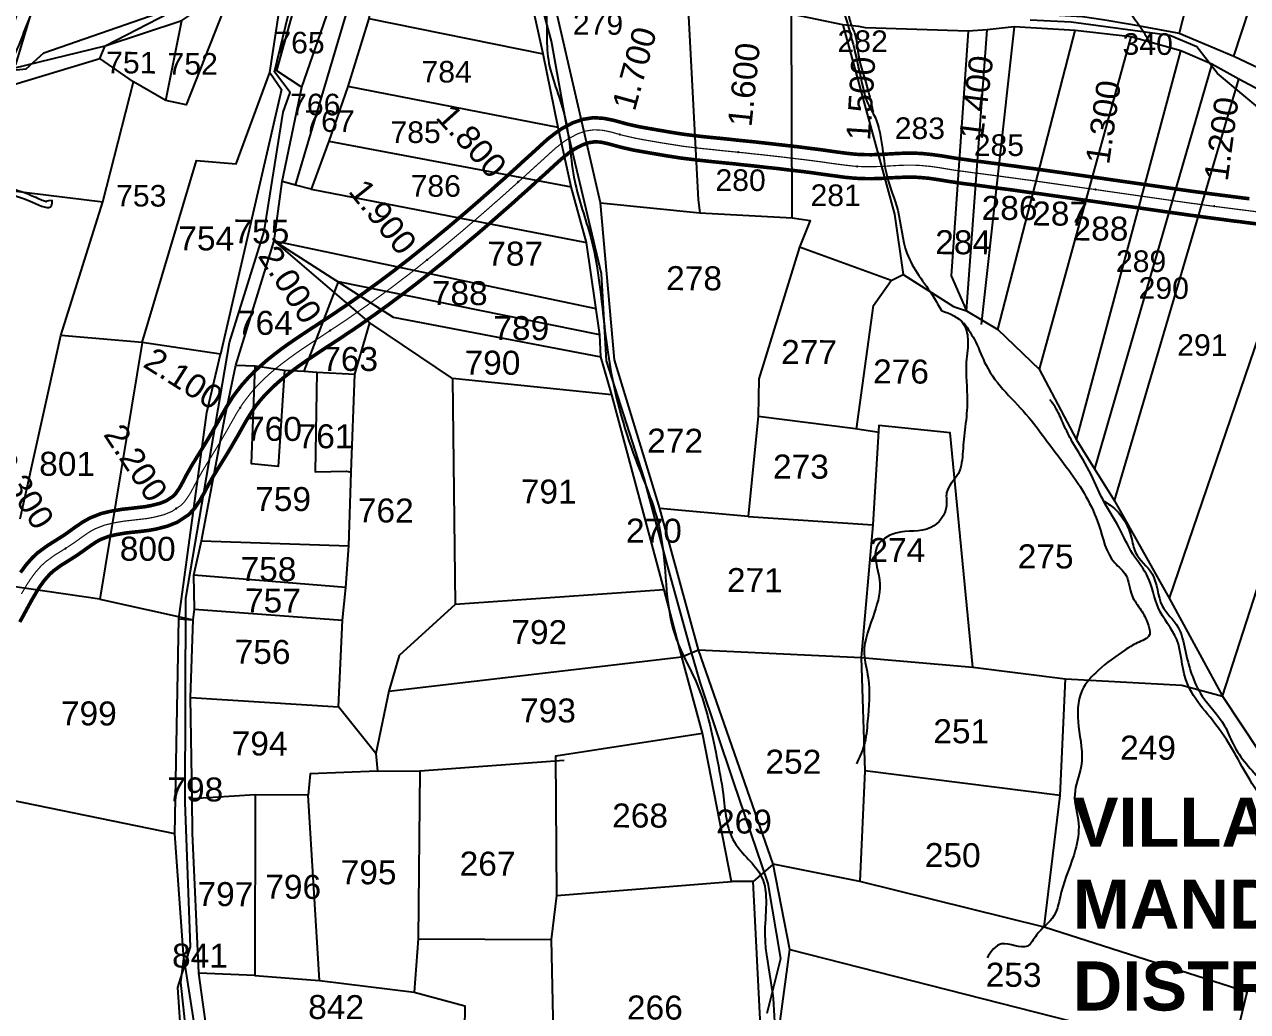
# Model space of a CAD drawing. Header units: inches. Extents: x 177544 to 239871, y 1610424 to 1630335.
# Drawn here: x 185472 to 186492, y 1620740 to 1621564 of the extents above; entities that cross this region are included whole.
import ezdxf
from ezdxf.enums import TextEntityAlignment as Align

# ---------------------------------------------------------------- set-up
doc = ezdxf.new("R2010")
doc.units = ezdxf.units.IN
doc.header["$MEASUREMENT"] = 0
doc.linetypes.add('HIDDEN2', pattern=[0.1875, 0.125, -0.0625])
for name, color, linetype in [('CANAL1', 7, 'Continuous'), ('CSMark', 72, 'Continuous'), ('PLOT', 7, 'Continuous'), ('PLOT NO', 7, 'Continuous'), ('ROAD', 1, 'Continuous'), ('STREAM', 4, 'Continuous'), ('TEXT', 1, 'Continuous')]:
    doc.layers.add(name, color=color, linetype=linetype)
doc.styles.get("Standard").update_dxf_attribs({"font": 'arial.ttf'})

msp = doc.modelspace()

# ---------------------------------------------------------------- linework, layer by layer
at = {"layer": 'CANAL1', "color": 6, "linetype": 'ByBlock', "ltscale": 2, "const_width": 3}
for points in [[(186493.5, 1621418.3), (186488.5, 1621418.9), (186481.5, 1621419.8), (186474.5, 1621420.7), (186467.5, 1621421.6), (186460.5, 1621422.5), (186453.5, 1621423.5), (186446.5, 1621424.4), (186439.5, 1621425.4), (186432.5, 1621426.4), (186425.5, 1621427.4), (186418.5, 1621428.4), (186411.5, 1621429.4), (186404.5, 1621430.4), (186397.5, 1621431.4), (186390.5, 1621432.4), (186383.5, 1621433.4), (186376.5, 1621434.4), (186369.8, 1621435.4), (186362.5, 1621436.4), (186355.5, 1621437.4), (186348.5, 1621438.4), (186341.5, 1621439.4), (186334.4, 1621440.4), (186327.4, 1621441.4), (186320.4, 1621442.4), (186313.4, 1621443.4), (186306.3, 1621444.3), (186299.3, 1621445.3), (186292.3, 1621446.2), (186285.3, 1621447.2), (186278.2, 1621448.1), (186270.7, 1621449.1), (186264.2, 1621449.9), (186257.3, 1621450.9), (186250.3, 1621451.8), (186246.1, 1621452.5), (186236.4, 1621454.1), (186229.1, 1621455.1), (186220.6, 1621456), (186214, 1621456.3), (186206.5, 1621456.3), (186199.2, 1621456), (186194.3, 1621455.7), (186185, 1621455.2), (186178.2, 1621455), (186170.2, 1621455.1), (186165.1, 1621455.4), (186158.4, 1621456.1), (186151.5, 1621457), (186146.4, 1621457.7), (186137.5, 1621459), (186130.4, 1621459.9), (186123.3, 1621460.8), (186116.3, 1621461.7), (186109.2, 1621462.5), (186102.1, 1621463.3), (186095.1, 1621464.1), (186088, 1621464.9), (186081, 1621465.7), (186073.9, 1621466.4), (186066.9, 1621467.1), (186059.8, 1621467.9), (186052.8, 1621468.6), (186046.7, 1621469.2), (186038.7, 1621470), (186031.8, 1621470.8), (186022.2, 1621472), (186018.1, 1621472.6), (186011.2, 1621473.7), (186004.3, 1621474.9), (185997.9, 1621476), (185990.4, 1621477.3), (185983.8, 1621478.5), (185974.1, 1621480.7), (185970.6, 1621481.7), (185963.3, 1621483.7), (185955.3, 1621485.3), (185946.7, 1621485.9), (185937.7, 1621484.5), (185929.3, 1621481.6), (185920.5, 1621477), (185915, 1621473.2), (185908.9, 1621468.5), (185903.4, 1621463.6), (185899.5, 1621460), (185892.9, 1621454), (185887.7, 1621449.3), (185882.5, 1621444.5), (185877.3, 1621439.8), (185872.1, 1621435.1), (185866.8, 1621430.5), (185861.6, 1621425.8), (185856.3, 1621421.2), (185851.1, 1621416.6), (185845.8, 1621412), (185840.5, 1621407.4), (185835.2, 1621402.9), (185829.8, 1621398.3), (185824.5, 1621393.8), (185819.1, 1621389.4), (185813.7, 1621384.9), (185808.2, 1621380.5), (185802.8, 1621376.1), (185797.3, 1621371.7), (185791.8, 1621367.3), (185786.2, 1621363), (185780.7, 1621358.7), (185775.1, 1621354.5), (185769.4, 1621350.2), (185763.7, 1621346.1), (185758, 1621341.9), (185752.3, 1621337.8), (185746.5, 1621333.7), (185740.6, 1621329.6), (185734.7, 1621325.6), (185728.8, 1621321.6), (185725.7, 1621319.5), (185716.8, 1621313.7), (185710.7, 1621309.7), (185704.6, 1621305.7), (185698.5, 1621301.6), (185692.4, 1621297.4), (185686.4, 1621293.1), (185680.5, 1621288.6), (185674.7, 1621284), (185669.1, 1621279.1), (185663.6, 1621274.1), (185658.4, 1621268.7), (185653.4, 1621263.1), (185648.8, 1621257.2), (185645.9, 1621253.3), (185640.5, 1621244.7), (185636.8, 1621238.3), (185632.8, 1621231.1), (185629.8, 1621226), (185626.3, 1621220), (185622.7, 1621214), (185620.2, 1621209.9), (185615.3, 1621202), (185611.5, 1621195.8), (185607.1, 1621188), (185604.5, 1621182.9), (185601.3, 1621177.1), (185598, 1621172.3), (185596, 1621170.2), (185590.3, 1621166.4), (185585.1, 1621164.3), (185577.5, 1621162.4), (185572.7, 1621161.5), (185566, 1621160.7), (185559, 1621159.9), (185553.4, 1621159.3), (185544, 1621157.7), (185536.1, 1621155.8), (185526.9, 1621152.2), (185521.1, 1621149), (185514.7, 1621144.7), (185508.9, 1621140.5), (185504.8, 1621137.6), (185497.5, 1621133), (185491.2, 1621129), (185483.1, 1621123.1), (185478.6, 1621118.9), (185473.3, 1621112.9), (185468.7, 1621106.6)], [(186500, 1621397.3), (186491, 1621398.4), (186486, 1621399.1), (186479, 1621399.9), (186471.9, 1621400.9), (186464.9, 1621401.8), (186457.9, 1621402.7), (186450.8, 1621403.7), (186443.8, 1621404.6), (186436.8, 1621405.6), (186429.7, 1621406.6), (186422.7, 1621407.6), (186415.7, 1621408.6), (186408.7, 1621409.6), (186401.7, 1621410.6), (186394.7, 1621411.6), (186387.7, 1621412.6), (186380.7, 1621413.6), (186373.7, 1621414.6), (186367, 1621415.6), (186359.7, 1621416.6), (186352.6, 1621417.6), (186345.6, 1621418.6), (186338.6, 1621419.6), (186331.6, 1621420.6), (186324.6, 1621421.6), (186317.6, 1621422.6), (186310.6, 1621423.5), (186303.6, 1621424.5), (186296.6, 1621425.5), (186289.6, 1621426.4), (186282.6, 1621427.3), (186275.6, 1621428.3), (186268.1, 1621429.3), (186261.6, 1621430.1), (186254.5, 1621431), (186247.4, 1621432.1), (186243, 1621432.7), (186233.4, 1621434.3), (186226.6, 1621435.3), (186219.1, 1621436), (186213.6, 1621436.3), (186206.9, 1621436.3), (186200.1, 1621436), (186195.4, 1621435.8), (186185.9, 1621435.2), (186178.5, 1621435), (186169.5, 1621435.1), (186163.4, 1621435.5), (186156, 1621436.2), (186148.8, 1621437.2), (186143.6, 1621437.9), (186134.8, 1621439.1), (186127.8, 1621440.1), (186120.8, 1621441), (186113.8, 1621441.8), (186106.9, 1621442.6), (186099.9, 1621443.5), (186092.9, 1621444.2), (186085.8, 1621445), (186078.8, 1621445.8), (186071.8, 1621446.5), (186064.8, 1621447.3), (186057.8, 1621448), (186050.7, 1621448.7), (186044.7, 1621449.3), (186036.6, 1621450.2), (186029.5, 1621451), (186019.5, 1621452.2), (186015.1, 1621452.9), (186008, 1621454), (186001, 1621455.2), (185994.5, 1621456.3), (185987, 1621457.6), (185979.7, 1621458.9), (185969.2, 1621461.3), (185965.2, 1621462.4), (185958.6, 1621464.2), (185952.7, 1621465.5), (185947.6, 1621465.8), (185942.5, 1621465), (185937.3, 1621463.2), (185930.8, 1621459.8), (185926.8, 1621457.1), (185921.7, 1621453.1), (185916.7, 1621448.7), (185913, 1621445.3), (185906.4, 1621439.2), (185901.1, 1621434.5), (185895.9, 1621429.7), (185890.7, 1621425), (185885.4, 1621420.3), (185880.1, 1621415.5), (185874.8, 1621410.8), (185869.5, 1621406.2), (185864.2, 1621401.5), (185858.9, 1621396.9), (185853.5, 1621392.2), (185848.1, 1621387.6), (185842.7, 1621383.1), (185837.3, 1621378.5), (185831.8, 1621374), (185826.4, 1621369.4), (185820.8, 1621364.9), (185815.3, 1621360.5), (185809.7, 1621356), (185804.1, 1621351.6), (185798.5, 1621347.2), (185792.8, 1621342.8), (185787.1, 1621338.5), (185781.3, 1621334.2), (185775.6, 1621329.9), (185769.7, 1621325.7), (185763.9, 1621321.5), (185757.9, 1621317.3), (185752, 1621313.1), (185746, 1621309), (185739.9, 1621305), (185736.8, 1621302.8), (185727.7, 1621296.9), (185721.7, 1621293), (185715.7, 1621289), (185709.7, 1621285), (185703.9, 1621281), (185698.3, 1621277), (185692.8, 1621272.8), (185687.5, 1621268.6), (185682.4, 1621264.2), (185677.6, 1621259.7), (185673, 1621255.1), (185668.8, 1621250.3), (185664.7, 1621245.2), (185662.5, 1621242.1), (185657.6, 1621234.3), (185654.2, 1621228.4), (185650.2, 1621221.2), (185647.1, 1621215.9), (185643.5, 1621209.7), (185639.8, 1621203.6), (185637.2, 1621199.4), (185632.4, 1621191.6), (185628.8, 1621185.7), (185624.7, 1621178.4), (185622.1, 1621173.4), (185618.3, 1621166.6), (185613.6, 1621159.7), (185608.9, 1621154.8), (185599.6, 1621148.6), (185591.4, 1621145.3), (185581.7, 1621142.8), (185575.6, 1621141.7), (185568.3, 1621140.8), (185561.3, 1621140.1), (185556.2, 1621139.5), (185548.1, 1621138.1), (185542.2, 1621136.7), (185535.4, 1621134.1), (185531.5, 1621131.9), (185526.2, 1621128.3), (185520.5, 1621124.2), (185515.9, 1621121), (185508.1, 1621116), (185502.4, 1621112.5), (185495.9, 1621107.7), (185493, 1621105), (185488.9, 1621100.4), (185485.1, 1621095.2), (185482.6, 1621091.3), (185478.2, 1621083.8), (185474.9, 1621077.8), (185470.7, 1621070), (185468.1, 1621065.3)]]:
    msp.add_lwpolyline(points, dxfattribs=at)
at = {"layer": 'CANAL1', "color": 1, "linetype": 'HIDDEN2', "ltscale": 2, "const_width": 1}
msp.add_lwpolyline([(186501.3, 1621407.2), (186492.2, 1621408.4), (186487.3, 1621409), (186480.2, 1621409.9), (186473.2, 1621410.8), (186466.2, 1621411.7), (186459.2, 1621412.6), (186452.2, 1621413.6), (186445.2, 1621414.5), (186438.1, 1621415.5), (186431.1, 1621416.5), (186424.1, 1621417.5), (186417.1, 1621418.5), (186410.1, 1621419.5), (186403.1, 1621420.5), (186396.1, 1621421.5), (186389.1, 1621422.5), (186382.1, 1621423.5), (186375.1, 1621424.5), (186368.4, 1621425.5), (186361.1, 1621426.5), (186354.1, 1621427.5), (186347.1, 1621428.5), (186340, 1621429.5), (186333, 1621430.5), (186326, 1621431.5), (186319, 1621432.5), (186312, 1621433.5), (186305, 1621434.4), (186298, 1621435.4), (186291, 1621436.3), (186283.9, 1621437.3), (186276.9, 1621438.2), (186269.4, 1621439.2), (186262.9, 1621440), (186255.9, 1621441), (186248.9, 1621441.9), (186244.6, 1621442.6), (186234.9, 1621444.2), (186227.9, 1621445.2), (186219.8, 1621446), (186213.8, 1621446.3), (186206.7, 1621446.3), (186199.6, 1621446), (186194.9, 1621445.7), (186185.4, 1621445.2), (186178.4, 1621445), (186169.9, 1621445.1), (186164.3, 1621445.4), (186157.2, 1621446.2), (186150.2, 1621447.1), (186145, 1621447.8), (186136.1, 1621449.1), (186129.1, 1621450), (186122.1, 1621450.9), (186115.1, 1621451.7), (186108, 1621452.6), (186101, 1621453.4), (186094, 1621454.2), (186086.9, 1621455), (186079.9, 1621455.7), (186072.9, 1621456.5), (186065.8, 1621457.2), (186058.8, 1621457.9), (186051.8, 1621458.6), (186045.7, 1621459.3), (186037.7, 1621460.1), (186030.6, 1621460.9), (186020.8, 1621462.1), (186016.6, 1621462.8), (186009.6, 1621463.9), (186002.6, 1621465), (185996.2, 1621466.1), (185988.7, 1621467.4), (185981.8, 1621468.7), (185971.7, 1621471), (185967.9, 1621472), (185960.9, 1621474), (185954, 1621475.4), (185947.1, 1621475.8), (185940.1, 1621474.8), (185933.3, 1621472.4), (185925.7, 1621468.4), (185920.9, 1621465.2), (185915.3, 1621460.8), (185910, 1621456.1), (185906.2, 1621452.6), (185899.6, 1621446.6), (185894.4, 1621441.9), (185889.2, 1621437.1), (185884, 1621432.4), (185878.7, 1621427.7), (185873.5, 1621423), (185868.2, 1621418.3), (185862.9, 1621413.7), (185857.6, 1621409), (185852.3, 1621404.4), (185847, 1621399.8), (185841.6, 1621395.3), (185836.3, 1621390.7), (185830.9, 1621386.2), (185825.5, 1621381.7), (185820, 1621377.2), (185814.5, 1621372.7), (185809, 1621368.3), (185803.5, 1621363.9), (185798, 1621359.5), (185792.4, 1621355.1), (185786.7, 1621350.8), (185781.1, 1621346.5), (185775.4, 1621342.2), (185769.6, 1621338), (185763.9, 1621333.8), (185758.1, 1621329.6), (185752.2, 1621325.5), (185746.3, 1621321.4), (185740.4, 1621317.3), (185734.4, 1621313.3), (185731.2, 1621311.2), (185722.3, 1621305.3), (185716.2, 1621301.3), (185710.1, 1621297.3), (185704.1, 1621293.3), (185698.2, 1621289.2), (185692.4, 1621285), (185686.7, 1621280.7), (185681.1, 1621276.3), (185675.8, 1621271.7), (185670.6, 1621266.9), (185665.7, 1621261.9), (185661.1, 1621256.7), (185656.8, 1621251.2), (185654.2, 1621247.7), (185649, 1621239.5), (185645.5, 1621233.3), (185641.5, 1621226.2), (185638.5, 1621221), (185634.9, 1621214.9), (185631.2, 1621208.8), (185628.7, 1621204.7), (185623.8, 1621196.8), (185620.2, 1621190.8), (185615.9, 1621183.2), (185613.3, 1621178.2), (185609.8, 1621171.8), (185605.8, 1621166), (185602.5, 1621162.5), (185594.9, 1621157.5), (185588.3, 1621154.8), (185579.6, 1621152.6), (185574.1, 1621151.6), (185567.1, 1621150.8), (185560.1, 1621150), (185554.8, 1621149.4), (185546.1, 1621147.9), (185539.1, 1621146.2), (185531.1, 1621143.1), (185526.3, 1621140.5), (185520.5, 1621136.5), (185514.7, 1621132.3), (185510.3, 1621129.3), (185502.8, 1621124.5), (185496.8, 1621120.8), (185489.5, 1621115.4), (185485.8, 1621112), (185481.1, 1621106.6), (185476.9, 1621100.9), (185474.1, 1621096.6), (185469.5, 1621088.8)], dxfattribs=at)
at = {"layer": 'CSMark'}
for p in [(185968.4, 1621471.9), (186067.2, 1621457.1), (186166.5, 1621445.3), (186266, 1621439.6), (185883.8, 1621432.3), (186365.1, 1621426), (186464.1, 1621412), (185807.8, 1621367.3), (185727, 1621308.4), (185651.8, 1621243.8), (185598.5, 1621159.9), (185506.2, 1621126.6)]:
    msp.add_point(p, dxfattribs=at)
at = {"layer": 'PLOT'}
for points in [[(186507, 1621837.4), (186434.9, 1621556.5)], [(186480.6, 1621537.2), (186559.4, 1621777.5)], [(184389.9, 1621331), (184482.4, 1621335.9), (184486.3, 1621424.8), (184493.8, 1621432.5), (184537.8, 1621445.8), (184675.7, 1621456.9), (184789.2, 1621475.5), (184877.4, 1621493.9), (184984.8, 1621528.4), (185029, 1621543.6), (185076.5, 1621562.9), (185235.4, 1621630.1), (185408.9, 1621709.2), (185493.8, 1621716.3), (185490.4, 1621701.2), (185500.5, 1621679.9), (185469.6, 1621586.2), (185451.1, 1621524.4), (185473.3, 1621526.7), (185488.1, 1621540), (185596.3, 1621577.4), (185632.9, 1621602)], [(185468.5, 1621151.3), (185502.4, 1621304.3), (185537.5, 1621415.6), (185562.9, 1621515.9), (185534.9, 1621535.3), (185539.3, 1621545.9), (185603.2, 1621566.9), (185645.9, 1621595.5), (185653, 1621596.8), (185688.5, 1621602.1), (185693.9, 1621596.6), (185700.5, 1621591.3), (185719.2, 1621588.7), (185728.4, 1621583.4), (185742.5, 1621579.5), (185761.1, 1621578.8), (185765.3, 1621602.5), (185767, 1621627.7), (185773.5, 1621679.3), (185778.2, 1621706.8), (185738.9, 1621713), (185716.4, 1621634.6)], [(185711.2, 1621426.3), (185940.7, 1621381.7), (185928, 1621428.1), (185917.1, 1621477.8), (185904.7, 1621539.1), (185891.7, 1621597.1), (185899.6, 1621660.2), (185900.1, 1621668.7), (185887, 1621688.7), (185868.7, 1621689.9), (185851.9, 1621692.5), (185833.3, 1621694.6), (185823.9, 1621695.7), (185811.3, 1621697.8), (185796.9, 1621701.7), (185789.3, 1621704.2), (185778.2, 1621706.8)], [(186096.3, 1620863.4), (186034.1, 1621042.2), (186002, 1621160.1), (185964.1, 1621283.9), (185952.4, 1621414.9), (185906.9, 1621613.1)], [(186040.6, 1621596.4), (186043.5, 1621608.3), (186055.7, 1621598.9), (186076.6, 1621593.9), (186150.5, 1621573), (186159.1, 1621573), (186263.4, 1621571.7), (186305.4, 1621572.4), (186335, 1621571.3), (186354.4, 1621570.2), (186371.4, 1621567.9), (186394.4, 1621563.9), (186434.9, 1621556.5), (186480.6, 1621537.2), (186556.5, 1621501.3)], [(185570.3, 1621298.3), (185615.6, 1621450.2), (185648.5, 1621447.5), (185676.5, 1621523.5), (185688.5, 1621602.1)], [(186024.1, 1621602.6), (186033.9, 1621417.3), (186035.3, 1621406.5)], [(185645.9, 1621595.5), (185607, 1621496.6), (185590, 1621500.1), (185562.9, 1621515.9)], [(185700.5, 1621591.3), (185682.2, 1621525.2), (185703.3, 1621511.2)], [(185623.4, 1620730.2), (185617.3, 1620772.6), (185612.1, 1620889.3), (185612, 1620917.8), (185610.4, 1621002.4), (185612.7, 1621067.1), (185613.7, 1621076), (185613.3, 1621104.3), (185619.6, 1621133), (185639.2, 1621235.9), (185648.3, 1621279.6), (185680.2, 1621383.1), (185686.9, 1621432.8), (185703.3, 1621511.2), (185728.4, 1621583.4)], [(185761.1, 1621578.8), (185759.2, 1621568.5), (185741.7, 1621511.8), (185725.8, 1621466.3), (185711.2, 1621426.3), (185698.1, 1621429.6), (185686.9, 1621432.8)], [(185698.1, 1621429.6), (185742.5, 1621579.5)], [(185590, 1621500.1), (185603.2, 1621566.9)], [(185759.2, 1621568.5), (185904.7, 1621539.1)], [(186560.5, 1621477.8), (186484.6, 1621518), (186462.1, 1621530.6), (186436.3, 1621541.7), (186394.7, 1621553.3), (186348.3, 1621558.7), (186297.3, 1621561.6), (186274.9, 1621559.1), (186259.1, 1621557.9), (186173.4, 1621560.9), (186167.7, 1621562), (186154.4, 1621563.3), (186111.7, 1621572.2)], [(186112.2, 1621402.5), (186111.7, 1621572.2)], [(186154.4, 1621563.3), (186197.5, 1621405.4), (186204.9, 1621355.1), (186246.8, 1621328.3), (186257.5, 1621324.8), (186283.8, 1621309.3), (186318.3, 1621276.2), (186349.4, 1621217.1), (186364.3, 1621193.1), (186381.1, 1621166.5), (186426.5, 1621085.3), (186471.1, 1621003.5), (186546.9, 1620888.9), (186625.8, 1620729.2)], [(186259.1, 1621557.9), (186244.9, 1621353.9), (186257.5, 1621324.8)], [(186257.5, 1621324.8), (186274.9, 1621559.1)], [(186297.3, 1621561.6), (186269.8, 1621313.5)], [(186283.8, 1621309.3), (186348.3, 1621558.7)], [(186394.7, 1621553.3), (186318.3, 1621276.2)], [(186349.4, 1621217.1), (186436.3, 1621541.7)], [(185251.6, 1620911.3), (185300.5, 1620904.8), (185321.6, 1620980.3), (185375.3, 1621177.1), (185410.3, 1621431.2), (185420.2, 1621462.1), (185463.1, 1621513.6), (185534.9, 1621535.3)], [(186462.1, 1621530.6), (186364.3, 1621193.1)], [(185676.5, 1621523.5), (185686.5, 1621509.4), (185635.5, 1621288.7)], [(186381.1, 1621166.5), (186484.6, 1621518)], [(185917.1, 1621477.8), (185741.7, 1621511.8)], [(186560.5, 1621477.8), (186426.5, 1621085.3)], [(185725.8, 1621466.3), (185928, 1621428.1)], [(185327.1, 1621448.6), (185336.5, 1621438), (185410.3, 1621431.2), (185537.5, 1621415.6)], [(185775.9, 1621007.7), (186020.1, 1621036.4), (186034.1, 1621042.2), (186169.7, 1621035.6), (186262.8, 1621027.7), (186340.2, 1621017.8), (186437.2, 1621012.7), (186471.1, 1621003.5), (186534.4, 1621199.8), (186615.1, 1621426.3)], [(185952.4, 1621414.9), (186035.3, 1621406.5), (186112.2, 1621402.5), (186127.2, 1621400.1), (186118.4, 1621378), (186084.5, 1621268.2), (186084, 1621237), (186075.6, 1621153.3), (186002, 1621160.1)], [(185610.4, 1621002.4), (185733.8, 1620994.5), (185737.1, 1621066.8), (185739.9, 1621094.2), (185742.5, 1621128.9), (185744.4, 1621190.2), (185747.4, 1621272), (185760.1, 1621314.9), (185680.2, 1621383.1), (185948.6, 1621326.7)], [(185680.2, 1621383.1), (185779.6, 1621319.6), (185952.6, 1621286.5)], [(186089.2, 1620662.8), (186079.6, 1620848.8), (186061.5, 1620849), (186037.5, 1620972.5), (186020.1, 1621036.4), (186005.4, 1621092.1), (185961.8, 1621254.7), (185952.6, 1621286.5), (185951.7, 1621304.8), (185940.7, 1621381.7)], [(186194.7, 1621350.2), (186118.4, 1621378)], [(186166, 1621226.2), (186180, 1621329.3), (186194.7, 1621350.2), (186204.9, 1621355.1)], [(185705.4, 1621274.6), (185733.8, 1621349.1)], [(185951.7, 1621304.8), (185733.8, 1621349.1)], [(185961.8, 1621254.7), (185828.9, 1621268.3), (185760.1, 1621314.9)], [(185597.5, 1620888.8), (185600.7, 1621068), (185624.2, 1621239.9), (185635.5, 1621288.7), (185570.3, 1621298.3), (185502.4, 1621304.3)], [(185570.3, 1621298.3), (185534.8, 1621084.5), (185460.5, 1621095.3)], [(185648.3, 1621279.6), (185664.3, 1621279), (185689, 1621275.3), (185705.4, 1621274.6), (185715.8, 1621273.7), (185747.4, 1621272)], [(185689, 1621275.3), (185683.7, 1621195.1), (185661.4, 1621197.1), (185664.3, 1621279)], [(185715.8, 1621273.7), (185714.4, 1621190.6), (185740.5, 1621191.1), (185744.4, 1621190.2)], [(185828.9, 1621268.3), (185831.3, 1621079.8), (185784.6, 1621037.3), (185775.9, 1621007.7), (185764.9, 1620955.6), (185733.8, 1620994.5)], [(186084, 1621237), (186162.8, 1621227.1), (186184.8, 1621223.5)], [(186262.8, 1621027.7), (186244.1, 1621223.2), (186184.4, 1621229.2), (186179.4, 1621146.3)], [(186075.6, 1621153.3), (186179.4, 1621146.3), (186169.7, 1621035.6), (186172.7, 1620941.2), (186168.6, 1620849), (186096.3, 1620863.4)], [(185619.6, 1621133), (185742.5, 1621128.9)], [(185739.9, 1621094.2), (185613.3, 1621104.3)], [(186005.4, 1621092.1), (185831.3, 1621079.8)], [(185534.8, 1621084.5), (185612.7, 1621067.1)], [(185600.7, 1621068), (185612.7, 1621067.1)], [(185613.7, 1621076), (185737.1, 1621066.8)], [(186322.4, 1620810.7), (186335.6, 1620920.6), (186340.2, 1621017.8)], [(186089.2, 1620662.8), (185914.6, 1620657.5), (185911.6, 1620800.5), (185915.9, 1620837.2), (185915.1, 1620953.6), (186037.5, 1620972.5)], [(185764.9, 1620955.6), (185766.5, 1620940.8), (185710.2, 1620938.7), (185708.5, 1620920.8), (185664.3, 1620921.3), (185612, 1620917.8)], [(185766.5, 1620940.8), (185801.8, 1620941.1), (185922.1, 1620950)], [(185801.8, 1620941.1), (185800.2, 1620801), (185797.1, 1620756.6)], [(186335.6, 1620920.6), (186172.7, 1620941.2)], [(185390.1, 1620543), (185482.5, 1620512.1), (185657.4, 1620466.4), (185613.4, 1620660.5), (185602.4, 1620765), (185604.8, 1620784.5), (185597.5, 1620888.8), (185418.3, 1620925.4)], [(185664.3, 1620921.3), (185664.2, 1620770.5), (185718, 1620766.4), (185797.1, 1620756.6), (185839.3, 1620745.3), (185838.6, 1620705.2), (185837.9, 1620664.8), (185841.2, 1620655), (185842.5, 1620624.3), (185846.8, 1620582.6), (185659.1, 1620584)], [(185718, 1620766.4), (185708.5, 1620920.8)], [(186102.3, 1620732.5), (186110.4, 1620792.1), (186096.3, 1620863.4), (186079.6, 1620848.8)], [(185915.9, 1620837.2), (186061.5, 1620849)], [(186110.4, 1620792.1), (186475.9, 1620699), (186483.9, 1620724.4), (186491.6, 1620756.7), (186322.4, 1620810.7), (186168.6, 1620849)], [(185800.2, 1620801), (185911.6, 1620800.5)], [(185604.8, 1620784.5), (185613.7, 1620727.4), (185618.5, 1620693.3), (185657.8, 1620462.3)], [(185664.2, 1620770.5), (185617.3, 1620772.6)]]:
    msp.add_lwpolyline(points, dxfattribs=at)
at = {"layer": 'ROAD'}
for points in [[(186091.5, 1620739.1), (186102.8, 1620784.8), (186092.2, 1620847.2), (186063.3, 1620932.3), (186035.5, 1621015.2), (186028.1, 1621041), (186008.2, 1621112.4), (185988.7, 1621185.2), (185957.4, 1621283.1), (185953.3, 1621355.7), (185925, 1621475.2), (185911.4, 1621549.6), (185896, 1621607.5), (185908.3, 1621645.4), (185901.2, 1621682.6), (185895.1, 1621729.4), (185906.7, 1621776.8), (185919.2, 1621839.5), (185948.3, 1621895), (186006.7, 1621972.5), (186090.4, 1622111.6), (186125.5, 1622177.4), (186167.5, 1622239.2), (186215, 1622359.4)], [(185607.4, 1620649.8), (185600, 1620760.5), (185610.6, 1620794.3), (185605.9, 1620914.7), (185606.6, 1621085.1), (185643.1, 1621298.3), (185671.9, 1621391.1), (185687.8, 1621490.6), (185693.5, 1621507), (185680.6, 1621524.1), (185701.4, 1621610.2), (185727.1, 1621695.1), (185737.2, 1621737.3), (185748.7, 1621789.5), (185852.4, 1621768.7), (185902.1, 1621758.2)], [(184930.2, 1620700.6), (185002.9, 1620763), (185121.2, 1620940.4), (185235.1, 1621080.9), (185275.9, 1621251.9), (185325.2, 1621433.3), (185344.2, 1621446.2), (185392.3, 1621448.2), (185435.2, 1621489.5), (185465.2, 1621531.1), (185503.1, 1621658.5), (185502.4, 1621701.9), (185501.6, 1621711.7)], [(185451.1, 1621524.4), (185539.3, 1621545.9), (185637, 1621596.5), (185674.8, 1621607.1), (185701.4, 1621610.2)], [(187248.1, 1620751.8), (187054.9, 1620936.8), (186980, 1621002.9), (186890.7, 1621093.6), (186759.4, 1621254.6), (186615.9, 1621436.7), (186559.8, 1621466.9), (186510.8, 1621486), (186467, 1621522.8), (186449.8, 1621545.1), (186427.2, 1621554.4), (186344.9, 1621565.5), (186310.8, 1621567.2)]]:
    msp.add_lwpolyline(points, dxfattribs=at)
at = {"layer": 'STREAM'}
for points in [[(185954.5, 1623401), (185956.4, 1623386.1), (185949.4, 1623364.9), (185944, 1623336.2), (185932.8, 1623306.6), (185925, 1623270.9), (185912.8, 1623228.1), (185908.9, 1623201.7), (185891.8, 1623155.5), (185883, 1623118.2), (185868.7, 1623076.5), (185866.4, 1623058.4), (185859.1, 1623015.3), (185852.2, 1622965.9), (185844.8, 1622927), (185838, 1622894.1), (185838, 1622871.1), (185827.1, 1622813.5), (185819.7, 1622777.4), (185806, 1622725.8), (185792.7, 1622682.5), (185768.2, 1622641.1), (185765.5, 1622609.1), (185764.9, 1622590), (185792.8, 1622579.3), (185834.6, 1622563.5), (185871.7, 1622551), (185899.9, 1622543.8), (185926.6, 1622536.1), (185940.5, 1622528), (185931.8, 1622491), (185936.8, 1622468.6), (185924.7, 1622454.9), (185926.8, 1622435.5), (185934.5, 1622410.3), (185943.9, 1622392.1), (185950.6, 1622371.9), (185974, 1622350.5), (185991.5, 1622323.3), (186002.8, 1622312.4), (186012.9, 1622299.6), (186019.5, 1622269.2), (186020, 1622251.6), (186040.7, 1622222.1), (186055.3, 1622210.4), (186080.3, 1622184.7), (186097.2, 1622170.7), (186115.7, 1622159.4), (186122.6, 1622143.8), (186129.3, 1622141.1), (186135.8, 1622128.9), (186132.3, 1622111.2), (186152.2, 1622098.7), (186169.6, 1622083.5), (186166.6, 1622062.6), (186166.6, 1622030.2), (186167.5, 1622011.1), (186196, 1621994), (186235.5, 1621991), (186270.3, 1621978.2), (186292.4, 1621968.9), (186322.5, 1621957), (186342.6, 1621937), (186371, 1621910.2), (186407.2, 1621889), (186438.5, 1621870.5), (186456.6, 1621853.5), (186491.6, 1621838.1), (186519.3, 1621826.2), (186541.5, 1621795.8), (186559.2, 1621772.1), (186582.4, 1621739.1), (186631, 1621699.4), (186673.7, 1621673.4), (186697.2, 1621656.2), (186711.5, 1621655.4), (186719.1, 1621636.2), (186719.5, 1621622.6), (186715.4, 1621607), (186716.1, 1621593.6), (186718.9, 1621582.8), (186718.6, 1621571.9), (186714.7, 1621559.9), (186712.2, 1621541.6), (186706.4, 1621513)], [(185106.2, 1621366.3), (185119, 1621399.2), (185149, 1621408.6), (185175.7, 1621414.5), (185217.3, 1621441.6), (185234.9, 1621450.6), (185264.5, 1621437), (185284, 1621436.9), (185306.5, 1621454.1), (185347.5, 1621460.4), (185391.6, 1621465.6), (185427.5, 1621490.3), (185454, 1621519.8), (185473.8, 1621562.4), (185502.7, 1621650.9), (185503.3, 1621704.1), (185500.3, 1621745), (185491.6, 1621839.9), (185486, 1621890.8), (185481.4, 1621920.6), (185481.2, 1621989.3), (185478.5, 1622018.2), (185479.4, 1622038.8), (185483.4, 1622051.4), (185481, 1622057.6)], [(186276.2, 1621975.9), (186269.2, 1621963.5), (186276.4, 1621947.6), (186291.1, 1621937.1), (186310.1, 1621913.9), (186320.4, 1621883.4), (186307.8, 1621846), (186299.1, 1621820.8), (186278.2, 1621804.9), (186247.6, 1621790.9), (186242.9, 1621761.2), (186252.7, 1621719), (186274.1, 1621697.4), (186280.3, 1621675.4), (186301.5, 1621658.3), (186316.5, 1621644.5), (186350.9, 1621629.5), (186370.4, 1621619.1), (186386.3, 1621598.9), (186395, 1621572.6), (186404.5, 1621558.9), (186411.3, 1621545.4)], [(185964.4, 1621925.7), (185965.6, 1621935.9), (185973.4, 1621942.2), (185984, 1621942.5), (185998.6, 1621935.9), (186016.4, 1621917), (186029.4, 1621914.1), (186040.6, 1621903.9), (186049.6, 1621887), (186057.3, 1621869.8), (186066.1, 1621848.2), (186082, 1621826.1), (186088.8, 1621807.5), (186096.7, 1621790), (186103.5, 1621769.1), (186107.9, 1621753.5), (186106.3, 1621737.8), (186109, 1621726.5), (186117.3, 1621712.2), (186128.2, 1621699), (186139.2, 1621680.8), (186145.9, 1621660.7), (186146.1, 1621643.4), (186151.6, 1621623.5), (186154.2, 1621603.2), (186157.8, 1621586.5), (186160.8, 1621565.3), (186164.5, 1621555.6), (186167.3, 1621539.4), (186176, 1621507.1), (186179.7, 1621490.1)], [(185964.4, 1621925.7), (185972.6, 1621937.3), (185984.1, 1621940.7), (185995.1, 1621927.9), (186016.9, 1621912.3), (186033.1, 1621906.4), (186046.4, 1621885), (186054.4, 1621868.4), (186059.7, 1621847.4), (186056.9, 1621831.9), (186056.9, 1621813.1), (186065, 1621800.1), (186071, 1621773.3), (186078.5, 1621756.2), (186090.7, 1621745.3), (186103, 1621730.8), (186114.9, 1621708.8), (186127, 1621695), (186138.8, 1621668), (186141.7, 1621646.7), (186147.9, 1621623.4), (186147.5, 1621604.4), (186156.1, 1621571.2), (186163.8, 1621543.9), (186171.3, 1621510.5), (186175, 1621498.2), (186179.9, 1621489.2), (186191.3, 1621436.9), (186200.2, 1621408.8), (186207.9, 1621372.8), (186230.1, 1621336.4), (186236.7, 1621325.1)], [(185964.4, 1621925.7), (185954.7, 1621900.6), (185927.4, 1621856.6), (185905.8, 1621823.6), (185899.9, 1621786.7), (185894.1, 1621749.4), (185890.5, 1621730.7), (185885.7, 1621717.8), (185894, 1621696.8), (185900.1, 1621668.7), (185904, 1621658.4), (185902.7, 1621640.7), (185900.3, 1621609.7), (185906.4, 1621578.4), (185908.9, 1621534.2), (185922.1, 1621489), (185930.9, 1621432.8), (185944.2, 1621386), (185958.4, 1621290.4), (185979.7, 1621206.1), (186002.1, 1621140.9), (186014.6, 1621054), (186032.9, 1621013.3), (186049.2, 1620953.1), (186054.6, 1620922.1), (186064, 1620881.8), (186086.5, 1620853.2), (186089.4, 1620804.6), (186095.1, 1620760.9), (186096.4, 1620683.1)], [(184743.6, 1620694.6), (184751.2, 1620700.5), (184767.7, 1620693.5), (184802.8, 1620675.2), (184823.5, 1620665.2), (184846, 1620652), (184866.6, 1620641.7), (184886.3, 1620636.6), (184895.5, 1620627), (184923.9, 1620614.1), (184939, 1620609.7), (184962.2, 1620628), (184982.9, 1620648.8), (184999.4, 1620661.5), (185010.6, 1620677.1), (185031.6, 1620692), (185056.5, 1620708.2), (185074.6, 1620722.5), (185094.9, 1620738.2), (185111.7, 1620752.9), (185119.9, 1620762), (185131.7, 1620780.7), (185149.4, 1620800.9), (185172.7, 1620811.1), (185196.1, 1620818.3), (185218.5, 1620840), (185241.4, 1620874.2), (185261, 1620893.8), (185264.4, 1620909.7), (185274.2, 1620912.8), (185286, 1620912.1), (185302.2, 1620921.1), (185305.1, 1620937.4), (185314.2, 1620967.6), (185323.1, 1621020.1), (185335.8, 1621060.9), (185346, 1621107.7), (185356.6, 1621141.3), (185366.1, 1621163.7), (185369, 1621179.3), (185387.7, 1621190.5), (185384.3, 1621202.6), (185359.8, 1621211.8), (185335, 1621229.5), (185333.5, 1621236.5), (185364.2, 1621235.4), (185391, 1621235.6), (185401.1, 1621247), (185388.7, 1621261.4), (185369.4, 1621267.5), (185309, 1621269.9), (185292, 1621272.3), (185285.9, 1621283.8), (185307.9, 1621328.2), (185336.9, 1621398.4), (185344.7, 1621418.1), (185391.6, 1621416.2), (185418.5, 1621415.4), (185429.3, 1621419.7), (185478.7, 1621415.4), (185494.6, 1621412.6), (185495.2, 1621417)], [(186236.7, 1621325.1), (186254.9, 1621314.1), (186258.7, 1621301.5), (186257.4, 1621282), (186258.2, 1621250.1), (186256.6, 1621228.1), (186254.5, 1621207.5), (186250.8, 1621189.3), (186241, 1621173), (186240.9, 1621162.1), (186227.8, 1621144.1), (186198.6, 1621139.4), (186182.9, 1621128), (186185, 1621100.6), (186180.9, 1621073.5), (186172.3, 1621038.9), (186175.6, 1621018.9), (186175.1, 1620982.6), (186172.1, 1620962.2), (186165.9, 1620947.1)], [(186255.4, 1621314.8), (186265.3, 1621298.7), (186273.9, 1621279.4), (186309.5, 1621236), (186324.7, 1621216), (186343.1, 1621191.7), (186367.9, 1621146.1), (186381.2, 1621114.7), (186390.5, 1621104.4), (186395.7, 1621087.1), (186403, 1621075.6), (186408.9, 1621063.7), (186410.1, 1621054.5), (186400, 1621047.9), (186389.6, 1621041.8), (186367.4, 1621024.9), (186354, 1621008.4), (186351.1, 1620978.2), (186353.2, 1620945.2), (186347.8, 1620921.5), (186351, 1620897.3), (186348.3, 1620875.1), (186336.6, 1620839.9), (186330.4, 1620820.2), (186315.9, 1620804.1), (186308.5, 1620795.1), (186286.9, 1620796.9), (186274.7, 1620785.3)], [(186397.2, 1620465.3), (186413.9, 1620506.1), (186428.7, 1620537.2), (186466, 1620563.3), (186492.3, 1620621.8), (186500.1, 1620663.4), (186525.1, 1620687.7), (186533.1, 1620745.8), (186550.3, 1620809.2), (186557.7, 1620825.9), (186540, 1620866.1), (186523.5, 1620891.4), (186495.9, 1620930.5), (186468.7, 1620975.6), (186440.2, 1621018.1), (186432.9, 1621050.6), (186417.5, 1621077.3), (186408.9, 1621102.8), (186396.4, 1621121.9), (186384.6, 1621144.5), (186371.5, 1621167.1), (186360, 1621191.4), (186345.8, 1621215.7), (186338.6, 1621230.2), (186332.7, 1621242.6), (186327.3, 1621250.9)], [(186372.3, 1621166.2), (186382, 1621159), (186395, 1621136), (186398.6, 1621123.3), (186412.3, 1621105.6), (186420.9, 1621078.8), (186433.8, 1621061.4), (186439.9, 1621042), (186454.2, 1621003.6), (186472.8, 1620978.8), (186479.9, 1620963.7), (186491, 1620947), (186515.3, 1620916), (186525.3, 1620893.5), (186537.4, 1620880), (186551.9, 1620853.9), (186558.9, 1620841), (186562.6, 1620823.3), (186569.7, 1620811.4), (186580.8, 1620781.7), (186596.7, 1620747), (186601.1, 1620728.2), (186614.3, 1620709), (186634, 1620691), (186648.3, 1620676.6)], [(185295.2, 1620914.2), (185292.4, 1620900.4), (185290.7, 1620882.8), (185286.9, 1620842.4), (185280.6, 1620812.8), (185275.3, 1620774.6), (185292.8, 1620762.9), (185325.1, 1620751.3), (185349.3, 1620749.6), (185392.8, 1620730.6), (185413.8, 1620711.5), (185461.1, 1620686.1), (185506.9, 1620667.1), (185523.1, 1620661.7), (185548.4, 1620683.1), (185593.7, 1620689.6), (185606, 1620694.3), (185638.2, 1620692)]]:
    msp.add_spline(points, degree=3, dxfattribs=at)
msp.add_open_spline([(184740.1, 1620697.9), (184741, 1620698.8), (184741.8, 1620699.7), (184743.8, 1620701.6), (184744.8, 1620702.5), (184746.8, 1620703.8), (184747.7, 1620704.3), (184749.6, 1620705.1), (184750.6, 1620705.4), (184752.7, 1620705.7), (184753.7, 1620705.7), (184756.6, 1620705.3), (184758.4, 1620704.7), (184761.6, 1620703.3), (184763.1, 1620702.4), (184766, 1620700.5), (184767.4, 1620699.6), (184770.1, 1620697.7), (184771.3, 1620696.9), (184773.8, 1620695.2), (184775.1, 1620694.5), (184778.7, 1620692.2), (184781.1, 1620690.9), (184788.3, 1620687.1), (184793.1, 1620684.9), (184801.1, 1620681.3), (184804.3, 1620679.9), (184810.8, 1620676.9), (184814.1, 1620675.4), (184821.3, 1620671.8), (184825.3, 1620669.8), (184833, 1620665.5), (184836.7, 1620663.3), (184842.7, 1620659.7), (184845, 1620658.3), (184849, 1620655.8), (184850.7, 1620654.7), (184854.2, 1620652.5), (184855.9, 1620651.5), (184859.5, 1620649.5), (184861.4, 1620648.6), (184864.4, 1620647.4), (184865.6, 1620647), (184867.8, 1620646.4), (184868.7, 1620646.1), (184870.8, 1620645.8), (184871.9, 1620645.6), (184875.4, 1620645.1), (184877.9, 1620644.7), (184882.6, 1620643.6), (184884.7, 1620643), (184887.6, 1620641.5), (184888.3, 1620641.1), (184889.9, 1620640), (184890.6, 1620639.4), (184893.1, 1620637.2), (184894.6, 1620635.4), (184896.6, 1620632.9), (184897.3, 1620632.1), (184898.6, 1620630.7), (184899.2, 1620630.1), (184901, 1620628.6), (184902.3, 1620627.7), (184906.7, 1620625.1), (184910.2, 1620623.8), (184916.1, 1620621.8), (184918.2, 1620621.2), (184921.8, 1620620), (184923.2, 1620619.5), (184925.7, 1620618.6), (184926.8, 1620618.2), (184928.8, 1620617.4), (184929.7, 1620617), (184932.5, 1620615.9), (184934.3, 1620615.3), (184936.6, 1620614.7), (184937.4, 1620614.6), (184938.7, 1620614.5), (184939.2, 1620614.6), (184940.8, 1620614.8), (184942, 1620615.2), (184944.4, 1620616.4), (184945.7, 1620617.3), (184948.3, 1620619.5), (184949.7, 1620620.8), (184954, 1620625.5), (184957, 1620629.3), (184962.8, 1620636.4), (184965.7, 1620639.7), (184970.7, 1620644.9), (184972.8, 1620646.8), (184976.5, 1620650), (184978.2, 1620651.4), (184983.4, 1620655.2), (184986.9, 1620657.4), (184991.3, 1620660.6), (184992.6, 1620661.7), (184994.5, 1620663.3), (184995.1, 1620664), (184997, 1620666), (184998.1, 1620667.5), (185000.4, 1620670.9), (185001.6, 1620672.8), (185003.9, 1620676.3), (185005.1, 1620678), (185007.3, 1620680.7), (185008.2, 1620681.7), (185010.1, 1620683.6), (185011.2, 1620684.5), (185014.2, 1620687), (185016.4, 1620688.6), (185021.2, 1620691.7), (185023.9, 1620693.2), (185028.8, 1620696), (185031, 1620697.3), (185035.5, 1620699.9), (185037.7, 1620701.3), (185044.2, 1620705.4), (185048.5, 1620708.3), (185056.3, 1620714.1), (185060, 1620717), (185066.4, 1620722.1), (185069.1, 1620724.3), (185074.6, 1620728.7), (185077.3, 1620730.8), (185085.6, 1620737), (185091, 1620741.2), (185099.3, 1620748), (185102.3, 1620750.6), (185107.4, 1620755.3), (185109.5, 1620757.4), (185112.8, 1620761), (185114.2, 1620762.6), (185116.6, 1620765.6), (185117.7, 1620767.2), (185120, 1620770.6), (185121, 1620772.3), (185123.7, 1620776.8), (185125.4, 1620779.7), (185131.3, 1620789.1), (185136, 1620795.7), (185143.7, 1620802.7), (185145.5, 1620804.1), (185149.1, 1620806.6), (185151.1, 1620807.8), (185156.9, 1620810.9), (185161.1, 1620812.5), (185168.4, 1620814.9), (185171.7, 1620815.8), (185178, 1620817.4), (185181.1, 1620818.1), (185186.9, 1620819.7), (185189.6, 1620820.6), (185193.7, 1620822.4), (185195.3, 1620823.3), (185198.3, 1620825.1), (185199.8, 1620826.2), (185204.1, 1620829.7), (185206.7, 1620832.4), (185210.9, 1620837.5), (185212.6, 1620839.8), (185217.1, 1620846.8), (185219.8, 1620851.9), (185225.4, 1620862.1), (185228.5, 1620867.3), (185234.1, 1620873.9), (185235.8, 1620875.7), (185238.8, 1620878.3), (185240, 1620879.2), (185242.3, 1620881), (185243.5, 1620881.8), (185247, 1620884.3), (185249.2, 1620885.9), (185252.5, 1620888.7), (185253.7, 1620889.9), (185255.1, 1620892), (185255.5, 1620892.7), (185256.1, 1620894), (185256.2, 1620894.5), (185256.6, 1620896), (185256.7, 1620897.3), (185257, 1620900.3), (185257, 1620901.9), (185257.3, 1620905.1), (185257.6, 1620906.6), (185258.4, 1620909.3), (185259, 1620910.5), (185260.1, 1620912.2), (185260.7, 1620912.8), (185261.8, 1620913.9), (185262.4, 1620914.4), (185264.6, 1620915.8), (185266.3, 1620916.5), (185269.6, 1620917.3), (185271.3, 1620917.6), (185274.2, 1620917.7), (185275.4, 1620917.7), (185277.7, 1620917.5), (185278.8, 1620917.4), (185281.1, 1620917.2), (185282.4, 1620917), (185284.3, 1620916.9), (185285, 1620916.9), (185287.4, 1620917), (185289.4, 1620917.4), (185292.9, 1620918.9), (185294.6, 1620919.9), (185296.5, 1620921.5), (185297, 1620922.1), (185298, 1620923.3), (185298.3, 1620924), (185298.9, 1620925.5), (185299.2, 1620926.4), (185299.7, 1620929.2), (185299.8, 1620931.5), (185300, 1620935.1), (185300.1, 1620936.2), (185300.4, 1620938.8), (185300.5, 1620940.2), (185301, 1620942.8), (185301.3, 1620944.1), (185302.2, 1620948), (185303, 1620950.4), (185304.9, 1620956.1), (185306.1, 1620959.2), (185308, 1620964.3), (185308.7, 1620966.3), (185310, 1620970.5), (185310.6, 1620972.7), (185311.7, 1620977.4), (185312.2, 1620979.7), (185313.4, 1620986.9), (185314, 1620991.8), (185315.1, 1621001.1), (185315.6, 1621005.5), (185316.8, 1621013.2), (185317.3, 1621016.5), (185318.8, 1621023.4), (185319.7, 1621027), (185321.8, 1621034), (185322.9, 1621037.4), (185326.4, 1621047.7), (185328.8, 1621054.3), (185332.1, 1621065.1), (185333.1, 1621069.2), (185335.1, 1621077.6), (185336, 1621081.8), (185338.6, 1621094.6), (185340.1, 1621103.3), (185343.9, 1621120.9), (185346.2, 1621129.8), (185350.6, 1621140), (185351.3, 1621141.6), (185353.7, 1621146.3), (185355.4, 1621149.2), (185358.4, 1621154.9), (185359.7, 1621157.6), (185360.8, 1621161.5), (185361.1, 1621162.7), (185361.3, 1621164.7), (185361.4, 1621165.4), (185361.5, 1621167), (185361.5, 1621167.8), (185361.6, 1621170.4), (185361.7, 1621172.2), (185362.1, 1621175.6), (185362.4, 1621177.1), (185363.4, 1621179.5), (185363.8, 1621180.4), (185364.9, 1621182.1), (185365.6, 1621182.9), (185367.1, 1621184.3), (185367.9, 1621184.9), (185370.4, 1621186.5), (185372.2, 1621187.2), (185375.6, 1621188.6), (185377.2, 1621189.1), (185380.1, 1621190.2), (185381.3, 1621190.8), (185382.5, 1621191.6), (185382.8, 1621191.8), (185383.1, 1621192.1), (185383.2, 1621192.2), (185383.2, 1621192.3), (185383.2, 1621192.3), (185383.3, 1621192.5), (185383.3, 1621192.6), (185383.3, 1621193.2), (185383.2, 1621194), (185382.7, 1621195.7), (185382.3, 1621196.7), (185381.4, 1621198.3), (185381, 1621199), (185379.4, 1621201), (185378.2, 1621201.9), (185375.4, 1621203.5), (185373.7, 1621204.1), (185369.8, 1621205.1), (185367.7, 1621205.4), (185363.1, 1621206.2), (185360.6, 1621206.6), (185355.7, 1621207.8), (185353.2, 1621208.5), (185346.9, 1621210.9), (185343.3, 1621212.8), (185336.8, 1621217.9), (185333.9, 1621221.1), (185331.1, 1621226.3), (185330.5, 1621227.7), (185329.4, 1621230.6), (185329, 1621232.2), (185328.7, 1621234.6), (185328.6, 1621235.5), (185328.7, 1621237.4), (185328.9, 1621238.4), (185329.6, 1621240.3), (185330.1, 1621241.2), (185331.4, 1621242.7), (185332.1, 1621243.3), (185333.7, 1621244.3), (185334.5, 1621244.6), (185336.2, 1621245.1), (185337, 1621245.3), (185339.6, 1621245.6), (185341.5, 1621245.6), (185345.3, 1621245.2), (185347.3, 1621244.8), (185351.3, 1621244), (185353.4, 1621243.5), (185358.2, 1621242.2), (185360.9, 1621241.4), (185367.1, 1621239.6), (185370.3, 1621238.8), (185375.9, 1621237.7), (185378.3, 1621237.4), (185382.7, 1621237.6), (185384.6, 1621238), (185387.6, 1621239.2), (185388.5, 1621239.7), (185390.3, 1621240.7), (185391.2, 1621241.3), (185393.1, 1621242.8), (185394.1, 1621243.7), (185395.5, 1621245.4), (185396, 1621246.2), (185396.2, 1621247), (185396.3, 1621247.2), (185396.3, 1621247.6), (185396.3, 1621247.8), (185396.2, 1621248.4), (185396, 1621248.8), (185395.5, 1621249.7), (185395.2, 1621250.2), (185393.7, 1621252), (185392.3, 1621253.3), (185389, 1621255.7), (185387.1, 1621256.9), (185383.5, 1621258.7), (185381.8, 1621259.4), (185377.7, 1621260.9), (185375.3, 1621261.5), (185371.1, 1621262.3), (185369.3, 1621262.7), (185365.6, 1621263.2), (185363.8, 1621263.5), (185358.2, 1621264.3), (185354.4, 1621264.7), (185343, 1621265.6), (185335.2, 1621265.8), (185324, 1621265.7), (185320.9, 1621265.6), (185315.7, 1621265.4), (185313.5, 1621265.3), (185310, 1621265.2), (185308.6, 1621265.1), (185305.6, 1621264.9), (185304.1, 1621264.8), (185300.5, 1621264.9), (185298.4, 1621265), (185294.6, 1621265.7), (185292.8, 1621266.3), (185290.2, 1621267.7), (185289.4, 1621268.2), (185287.8, 1621269.6), (185287.1, 1621270.3), (185284.7, 1621273.1), (185283.5, 1621275.4), (185281.7, 1621280.2), (185281.1, 1621282.7), (185280.5, 1621287.5), (185280.6, 1621289.8), (185281.3, 1621296.1), (185282.5, 1621299.8), (185285.8, 1621306.7), (185287.8, 1621310), (185292.3, 1621316.3), (185294.6, 1621319.3), (185299.2, 1621325), (185301.4, 1621327.7), (185305.5, 1621333), (185307.3, 1621335.6), (185310.8, 1621341), (185312.4, 1621343.7), (185316.9, 1621351.9), (185319.4, 1621357.5), (185323, 1621367), (185324.3, 1621370.9), (185327.4, 1621380.9), (185329.2, 1621387.3), (185331.6, 1621396.9), (185332.3, 1621399.8), (185333.8, 1621405.8), (185334.6, 1621408.9), (185336.6, 1621414.2), (185337.6, 1621416.5), (185339.7, 1621419.7), (185340.5, 1621420.6), (185342.2, 1621422.4), (185343.1, 1621423.2), (185346.1, 1621425.2), (185348.3, 1621426.2), (185352.9, 1621427.3), (185355.2, 1621427.6), (185360, 1621427.7), (185362.4, 1621427.5), (185370.3, 1621426.5), (185375.8, 1621425.2), (185385, 1621422.8), (185388.7, 1621421.9), (185397, 1621419.9), (185401.4, 1621419.1), (185408.8, 1621418.6), (185412, 1621418.8), (185416.5, 1621419.8), (185417.9, 1621420.3), (185420.8, 1621421.4), (185422.4, 1621422.1), (185425.4, 1621423.3), (185426.7, 1621423.9), (185429.5, 1621425), (185430.9, 1621425.5), (185435.1, 1621426.8), (185437.8, 1621427.4), (185445.9, 1621428.5), (185451.1, 1621428.4), (185462.2, 1621426.6), (185468, 1621425), (185476.1, 1621421.8), (185478, 1621421), (185481.9, 1621419.3), (185483.9, 1621418.4), (185487.2, 1621417), (185488.5, 1621416.5), (185489.8, 1621416.1), (185490.1, 1621416), (185490.3, 1621416)], degree=3, knots=[0, 0, 0, 0, 0.647986, 0.647986, 1.307762, 1.307762, 1.737844, 1.737844, 2.165015, 2.165015, 2.592186, 2.592186, 3.434326, 3.434326, 4.276465, 4.276465, 5.118604, 5.118604, 5.954493, 5.954493, 6.790383, 6.790383, 8.462161, 8.462161, 11.805719, 11.805719, 13.952569, 13.952569, 16.099419, 16.099419, 18.672094, 18.672094, 21.244769, 21.244769, 22.799727, 22.799727, 24.038627, 24.038627, 25.277527, 25.277527, 26.640444, 26.640444, 27.487611, 27.487611, 28.153748, 28.153748, 28.819885, 28.819885, 30.226927, 30.226927, 31.336462, 31.336462, 31.765199, 31.765199, 32.193937, 32.193937, 33.430451, 33.430451, 34.098161, 34.098161, 34.706216, 34.706216, 35.884556, 35.884556, 38.337942, 38.337942, 39.602635, 39.602635, 40.424059, 40.424059, 41.017935, 41.017935, 41.61181, 41.61181, 42.799561, 42.799561, 43.448484, 43.448484, 44.057475, 44.057475, 45.203655, 45.203655, 46.349835, 46.349835, 47.496016, 47.496016, 50.024356, 50.024356, 52.552697, 52.552697, 54.210048, 54.210048, 55.4252, 55.4252, 57.855505, 57.855505, 58.921448, 58.921448, 59.567009, 59.567009, 60.858132, 60.858132, 62.149255, 62.149255, 63.271064, 63.271064, 63.998462, 63.998462, 64.725859, 64.725859, 66.180655, 66.180655, 67.923067, 67.923067, 69.487965, 69.487965, 71.052863, 71.052863, 74.18266, 74.18266, 77.045066, 77.045066, 79.100352, 79.100352, 81.155638, 81.155638, 85.266211, 85.266211, 87.706175, 87.706175, 89.523052, 89.523052, 90.797756, 90.797756, 92.065778, 92.065778, 93.333799, 93.333799, 95.263594, 95.263594, 99.71285, 99.71285, 100.936198, 100.936198, 102.159546, 102.159546, 104.606243, 104.606243, 106.497637, 106.497637, 108.389031, 108.389031, 110.245603, 110.245603, 111.453252, 111.453252, 112.6609, 112.6609, 115.076198, 115.076198, 116.792444, 116.792444, 120.224935, 120.224935, 123.657427, 123.657427, 124.967775, 124.967775, 125.738353, 125.738353, 126.50893, 126.50893, 128.139872, 128.139872, 129.411876, 129.411876, 130.177445, 130.177445, 130.631983, 130.631983, 131.503346, 131.503346, 132.374708, 132.374708, 133.092451, 133.092451, 133.623165, 133.623165, 133.91671, 133.91671, 134.210255, 134.210255, 134.962101, 134.962101, 135.713947, 135.713947, 136.303079, 136.303079, 136.892211, 136.892211, 137.687715, 137.687715, 138.264193, 138.264193, 139.616313, 139.616313, 140.968433, 140.968433, 141.625081, 141.625081, 142.371458, 142.371458, 143.117836, 143.117836, 144.522227, 144.522227, 145.166339, 145.166339, 145.888478, 145.888478, 146.610617, 146.610617, 148.054894, 148.054894, 150.02964, 150.02964, 151.347347, 151.347347, 152.843565, 152.843565, 154.339782, 154.339782, 157.332217, 157.332217, 159.912966, 159.912966, 161.846131, 161.846131, 163.971085, 163.971085, 166.09604, 166.09604, 170.345949, 170.345949, 172.97075, 172.97075, 175.59555, 175.59555, 180.84515, 180.84515, 186.09475, 186.09475, 187.09165, 187.09165, 189.085448, 189.085448, 191.079247, 191.079247, 191.939171, 191.939171, 192.420672, 192.420672, 192.902173, 192.902173, 193.829349, 193.829349, 194.559282, 194.559282, 194.965408, 194.965408, 195.382436, 195.382436, 195.799464, 195.799464, 196.693426, 196.693426, 197.587388, 197.587388, 198.481351, 198.481351, 199.008109, 199.008109, 199.408151, 199.408151, 199.690507, 199.690507, 199.972864, 199.972864, 200.704136, 200.704136, 201.435409, 201.435409, 202.023241, 202.023241, 203.348846, 203.348846, 204.674451, 204.674451, 206.000056, 206.000056, 207.325661, 207.325661, 208.651265, 208.651265, 210.739469, 210.739469, 212.827672, 212.827672, 213.532856, 213.532856, 214.238039, 214.238039, 214.630996, 214.630996, 215.023953, 215.023953, 215.416909, 215.416909, 215.809866, 215.809866, 216.202823, 216.202823, 216.595779, 216.595779, 217.491415, 217.491415, 218.38705, 218.38705, 219.282685, 219.282685, 220.499023, 220.499023, 222.210641, 222.210641, 223.922258, 223.922258, 225.633875, 225.633875, 226.320371, 226.320371, 227.006868, 227.006868, 227.895478, 227.895478, 228.784088, 228.784088, 229.164696, 229.164696, 229.710869, 229.710869, 230.257043, 230.257043, 230.803216, 230.803216, 232.013306, 232.013306, 233.223395, 233.223395, 234.433484, 234.433484, 236.065792, 236.065792, 237.263223, 237.263223, 238.460655, 238.460655, 240.855517, 240.855517, 245.645242, 245.645242, 247.454524, 247.454524, 248.646499, 248.646499, 249.435491, 249.435491, 250.224482, 250.224482, 251.25085, 251.25085, 252.105368, 252.105368, 252.551588, 252.551588, 252.997808, 252.997808, 254.197799, 254.197799, 255.397791, 255.397791, 256.597783, 256.597783, 258.659911, 258.659911, 260.72204, 260.72204, 262.784168, 262.784168, 264.704241, 264.704241, 266.66085, 266.66085, 268.617459, 268.617459, 272.530678, 272.530678, 275.041179, 275.041179, 278.968249, 278.968249, 280.622758, 280.622758, 282.277267, 282.277267, 283.614983, 283.614983, 284.250435, 284.250435, 284.885888, 284.885888, 286.166151, 286.166151, 287.446414, 287.446414, 288.726676, 288.726676, 291.530373, 291.530373, 293.459276, 293.459276, 296.161574, 296.161574, 298.416433, 298.416433, 299.463773, 299.463773, 300.511112, 300.511112, 301.356853, 301.356853, 302.202595, 302.202595, 303.894078, 303.894078, 306.986644, 306.986644, 310.079211, 310.079211, 310.985005, 310.985005, 311.91605, 311.91605, 312.644413, 312.644413, 312.814264, 312.814264, 312.814264, 312.814264], dxfattribs=at)
msp.add_open_spline([(185490.3, 1621416), (185490.3, 1621416.3), (185490.3, 1621416.7), (185495.2, 1621417)], degree=3, dxfattribs=at)

# ---------------------------------------------------------------- texts
at = {"layer": 'CSMark', "color": 1}
for s, rotation, p in [('1.700', 74.5394, (185971.3, 1621493.2)), ('1.600', 84.0326, (186068.3, 1621478.7)), ('1.500', 86.3056, (186167.2, 1621467)), ('1.400', 82.5911, (186261.2, 1621468.2)), ('1.300', 81.8226, (186366.6, 1621447.6)), ('1.200', 82.4072, (186465.5, 1621433.6))]:
    msp.add_text(s, height=20, rotation=rotation, dxfattribs=at).set_placement(p, align=Align.MIDDLE_LEFT)
for s, rotation, p in [('1.800', 311.9306, (185868.3, 1621440.4)), ('1.900', 308.5792, (185792.8, 1621375.9)), ('2.000', 303.2663, (185712.8, 1621317.6)), ('2.100', 327.6134, (185634.3, 1621249.7)), ('2.200', 303.5992, (185584.3, 1621169)), ('2.300', 302.2701, (185489.4, 1621145.9))]:
    msp.add_text(s, height=20, rotation=rotation, dxfattribs=at).set_placement(p, align=Align.MIDDLE_RIGHT)
at = {"layer": 'PLOT NO'}
for s, height, p in [('279', 18, (185950.3, 1621564.1)), ('765', 18, (185701.4, 1621548.5)), ('282', 18, (186171, 1621549.7)), ('340', 18, (186408.7, 1621547.3)), ('751', 18, (185561.1, 1621531.8)), ('752', 18, (185612.3, 1621530.8)), ('784', 18, (185824.1, 1621524.2)), ('766', 18, (185714.5, 1621496.9)), ('767', 18, (185726.4, 1621483)), ('283', 18, (186218.7, 1621477.1)), ('785', 18, (185798.2, 1621473.8)), ('285', 18, (186284.6, 1621463)), ('786', 18, (185815, 1621429)), ('280', 18, (186069.2, 1621433.8)), ('753', 18, (185569.4, 1621420.8)), ('281', 18, (186148.5, 1621421.2)), ('286', 20, (186293.5, 1621410.6)), ('287', 20, (186335.7, 1621405.9)), ('288', 20, (186369.3, 1621393.4)), ('754', 20, (185623.6, 1621385.2)), ('755', 20, (185669.6, 1621390.9)), ('787', 20, (185881.2, 1621372.5)), ('284', 20, (186254.8, 1621382)), ('289', 18, (186403.2, 1621366.2)), ('278', 20, (186030.4, 1621352)), ('290', 18, (186422.1, 1621343.8)), ('788', 20, (185835, 1621339.6)), ('764', 20, (185672.5, 1621314.8)), ('789', 20, (185886.3, 1621310.4)), ('291', 18, (186454.3, 1621296.3)), ('763', 20, (185743.6, 1621284.7)), ('790', 20, (185862.3, 1621281.6)), ('277', 20, (186126.3, 1621290.4)), ('276', 20, (186203, 1621274.2)), ('760', 20, (185680.1, 1621226.4)), ('761', 20, (185723.1, 1621220.2)), ('272', 20, (186014.6, 1621216.5)), ('801', 20, (185507.6, 1621197.2)), ('273', 20, (186119.5, 1621194.9)), ('791', 20, (185909.2, 1621174.1)), ('759', 20, (185687.7, 1621167.9)), ('762', 20, (185773.3, 1621158.3)), ('270', 20, (185996.9, 1621141.5)), ('800', 20, (185574.8, 1621126.4)), ('274', 20, (186199.9, 1621125.3)), ('275', 20, (186323.6, 1621120)), ('758', 20, (185675.5, 1621109.4)), ('271', 20, (186081.1, 1621100.2)), ('757', 20, (185679.2, 1621083.2)), ('792', 20, (185901.3, 1621056.9)), ('756', 20, (185670.6, 1621040.4)), ('799', 20, (185525.7, 1620989.1)), ('793', 20, (185908.6, 1620991.6)), ('251', 20, (186253.2, 1620974.2)), ('794', 20, (185668.1, 1620964)), ('249', 20, (186409, 1620960.5)), ('252', 20, (186113.2, 1620948.8)), ('798', 20, (185614.5, 1620925.7)), ('268', 20, (185985.4, 1620903.9)), ('269', 20, (186072, 1620898.9)), ('267', 20, (185858.2, 1620863.8)), ('250', 20, (186246.1, 1620870.9)), ('795', 20, (185759, 1620856.6)), ('796', 20, (185696.1, 1620844.5)), ('797', 20, (185639.6, 1620838.4)), ('841', 20, (185618.4, 1620787.1)), ('253', 20, (186296.9, 1620771.1)), ('842', 20, (185731.9, 1620744.2)), ('266', 20, (185997.7, 1620743.8))]:
    msp.add_text(s, height=height, rotation=359.7684, dxfattribs=at).set_placement(p, align=Align.MIDDLE_CENTER)
at = {"layer": 'TEXT', "insert": (186346.2, 1620918.8), "char_height": 40.949, "width": 1070.515, "attachment_point": 1}
msp.add_mtext('{\\fArial|b1|i0|c0|p34;\\C1;VILLAGE NAME :\\C5; VENNAPUSAPALLI\\P\\C1;MANDAL : \\C5;YELLANURU\\P\\C1;DISTRICT : \\C5;ANANTAPUR}', dxfattribs=at)

doc.saveas('drawing.dxf')
